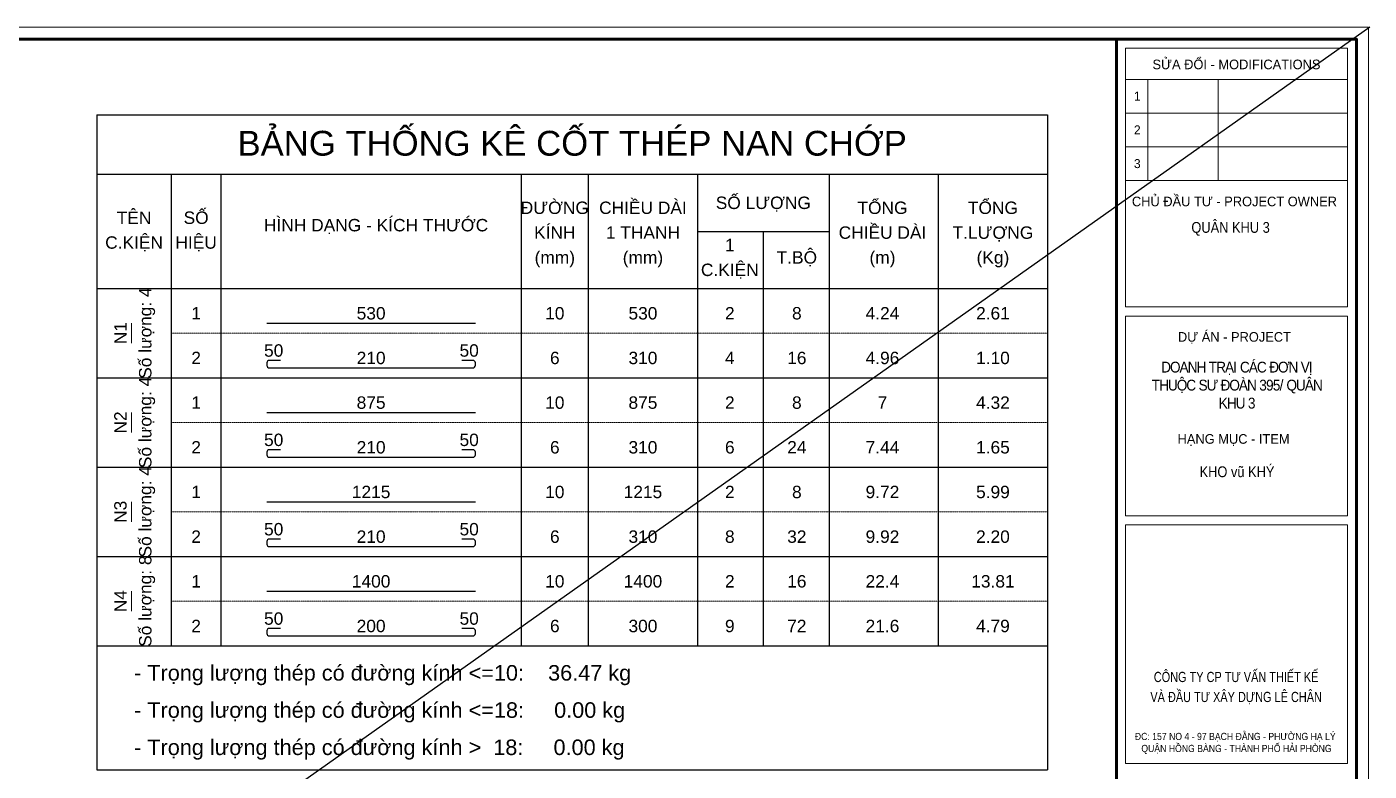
# Model space of a CAD drawing. Header units: millimetres. Extents: x -295047 to 304185, y -728047 to -308748.
# Drawn here: x 198096 to 215977, y -331591 to -321674 of the extents above; entities that cross this region are included whole.
import ezdxf
from ezdxf.enums import TextEntityAlignment as Align

# ---------------------------------------------------------------- set-up
doc = ezdxf.new("R2010")
doc.units = ezdxf.units.MM
doc.header["$MEASUREMENT"] = 0
doc.linetypes.add('HIDDEN', pattern=[0.375, 0.25, -0.125])
doc.layers.get('Defpoints').update_dxf_attribs({"color": 1})
for name, color, linetype, lineweight in [('08. Net Text', 3, 'Continuous', 13), ('Khungten_LCDI', 7, 'Continuous', 5), ('LC MANH DUT', 35, 'HIDDEN', 5), ('LC Net dam 1', 30, 'Continuous', 30), ('LC Net thay', 7, 'Continuous', 25), ('LC Text1', 3, 'Continuous', 20)]:
    doc.layers.add(name, color=color, linetype=linetype, lineweight=lineweight)
doc.layers.add('KCS_Plotter', color=11, linetype='Continuous', plot=False)
doc.styles.add('Hoa', font='micross.ttf')
doc.styles.add('Khungten', font='VHAVAN.TTF', dxfattribs={"width": 0.9, "height": 5000})
doc.styles.add('Text Khung Ten', font='VHAVAN.TTF')
doc.styles.add('Thuong', font='micross.ttf')
doc.styles.add('Title', font='VHBLACK.TTF', dxfattribs={"width": 0.8})

# ---------------------------------------------------------------- blocks, each defined once
blk = doc.blocks.new('lcdi fix')
at = {"layer": 'Defpoints', "lineweight": 0}
blk.add_lwpolyline([(-1200, -14850), (-1200, 14850), (40800, 14850), (40800, -14850)], close=True, dxfattribs=at)
at = {"layer": 'Khungten_LCDI', "color": 5, "lineweight": 60}
blk.add_line((36600, 14650), (36600, -14650), dxfattribs=at)
at = {"layer": 'Khungten_LCDI', "color": 5, "lineweight": 25}
blk.add_line((40600, -14650), (40600, 14650), dxfattribs=at)
at = {"layer": 'Khungten_LCDI', "color": 9, "lineweight": 15}
for p, q in [((36750, 13981), (40450, 13981)), ((37123, 13981), (37123, 12297)), ((38293, 13981), (38293, 12297)), ((36750, 13420), (40450, 13420)), ((36750, 12858), (40450, 12858)), ((36750, 12297), (40450, 12297))]:
    blk.add_line(p, q, dxfattribs=at)
at = {"layer": 'Khungten_LCDI', "color": 5, "lineweight": 60}
blk.add_lwpolyline([(0, -14650), (0, 14650), (40600, 14650), (40600, -14650)], close=True, dxfattribs=at)
at = {"layer": 'Khungten_LCDI', "color": 9, "lineweight": 15}
for points in [[(36750, 10190), (40450, 10190), (40450, 14500), (36750, 14500)], [(36750, 6712), (40450, 6712), (40450, 10040), (36750, 10040)], [(36750, 2587), (40450, 2587), (40450, 6562), (36750, 6562)]]:
    blk.add_lwpolyline(points, close=True, dxfattribs=at)
at = {"color": 7, "style": 'Khungten'}
for s, p in [('söa ®æi - modifications', (38600, 14151)), ('chñ ®Çu t\xad - project owner', (38566, 11868)), ('dù ¸n - project', (38566, 9612)), ('h¹ng môc - item', (38552, 7912))]:
    blk.add_text(s, height=160, dxfattribs=at).set_placement(p, align=Align.CENTER)
at = {"color": 7, "style": 'Title', "width": 0.8}
for s, p in [('c«ng ty cp t\xad vÊn thiÕt kÕ', (38594, 3942)), ('vµ ®Çu t\xad x©y dùng lª ch©n', (38594, 3609))]:
    blk.add_text(s, height=170, dxfattribs=at).set_placement(p, align=Align.CENTER)
at = {"color": 4, "char_height": 180, "attachment_point": 5, "style": 'Khungten'}
for s, insert, width in [('{\\f.VnArialH|b0|i0|c0|p34;\\W0.85;qu©n khu 3}', (38502, 11491), 3815.43), ('\\pi2.84217E-014,l180.00006,t540.00019;{\\f.VnArialH|b0|i0|c0|p34;\\T0.9;doanh tr¹i c¸c ®¬n vÞ thuéc s\xad ®oµn 395/ qu©n khu 3}', (38514, 8887), 3461.98), ('{\\f.VnArialH|b0|i0|c0|p34;\\W0.85;KHO v\\fArial|b0|i0|c0|p34;ũ\\f.VnArialH|b0|i0|c0|p34; KHÝ}', (38609, 7444), 3815.43)]:
    blk.add_mtext(s, dxfattribs=dict(at, insert=insert, width=width))
at = {"color": 7, "insert": (38600, 3096), "char_height": 120, "attachment_point": 2, "style": 'Khungten'}
blk.add_mtext_dynamic_manual_height_columns('®c: 157 no 4 - 97 b¹ch ®»ng - ph\xadêng h¹ lý   quËn hång bµng - thµnh phè h¶i phßng ', width=3421.65, gutter_width=25, heights=[0], dxfattribs=at)
at = {"color": 7, "style": 'Khungten', "width": 0.8}
for tag, p in [('REVISION', (39499, -10746)), ('NGAYHT', (39546, -11609))]:
    blk.add_attdef(tag, text='', height=200, dxfattribs=at).set_placement(p, align=Align.CENTER)
at = {"layer": '08. Net Text', "color": 7, "style": 'Text Khung Ten'}
blk.add_text('1', height=150, dxfattribs=at).set_placement((36892, 13627))
at = {"layer": '08. Net Text', "color": 7, "ltscale": 2, "style": 'Text Khung Ten'}
for s, p in [('2', (36892, 13065)), ('3', (36892, 12504))]:
    blk.add_text(s, height=150, dxfattribs=at).set_placement(p)
at = {"layer": 'LC Text1', "style": 'Title', "width": 1.485915}
for tag, p, p2 in [('TENBANVE1', (36913, -8886), (40339, -8886)), ('TENBANVE2', (36913, -9562), (40339, -9562))]:
    blk.add_attdef(tag, text='', height=250, dxfattribs=at).set_placement(p, p2, align=Align.FIT)
at = {"layer": 'LC Text1', "style": 'Title', "width": 0.7}
blk.add_attdef('SOBANVE', text='', height=250, dxfattribs=at).set_placement((39562, -13896), align=Align.CENTER)

msp = doc.modelspace()

# ---------------------------------------------------------------- linework, layer by layer
at = {"layer": 'KCS_Plotter', "ltscale": 2}
msp.add_line((182385, -345433.5), (215985, -321673.5), dxfattribs=at)
at = {"layer": 'LC MANH DUT'}
for p, q in [((200019.8, -325754.3), (211692.9, -325754.3)), ((200019.8, -326349.5), (211692.9, -326349.5)), ((200019.8, -326944.7), (211692.9, -326944.7)), ((200019.8, -327539.9), (211692.9, -327539.9)), ((200019.8, -328135.2), (211692.9, -328135.2)), ((200019.8, -328730.4), (211692.9, -328730.4)), ((200019.8, -329325.6), (211692.9, -329325.6)), ((200019.8, -329920.8), (211692.9, -329920.8))]:
    msp.add_line(p, q, dxfattribs=at)
at = {"layer": 'LC Net dam 1'}
for points in [[(201292.9, -325622), (204070.7, -325622)], [(201292.9, -326812.4), (204070.7, -326812.4)], [(201292.9, -328002.9), (204070.7, -328002.9)], [(201292.9, -329193.3), (204070.7, -329193.3)]]:
    msp.add_lwpolyline(points, dxfattribs=at)
for points in [[(201474.8, -326118), (201326, -326118, 0.4142136), (201292.9, -326151.1), (201292.9, -326184.1, 0.4142136), (201326, -326217.2), (204037.6, -326217.2, 0.4142136), (204070.7, -326184.1), (204070.7, -326151.1, 0.4142136), (204037.6, -326118), (203888.8, -326118)], [(201474.8, -327308.5), (201326, -327308.5, 0.4142136), (201292.9, -327341.5), (201292.9, -327374.6, 0.4142136), (201326, -327407.7), (204037.6, -327407.7, 0.4142136), (204070.7, -327374.6), (204070.7, -327341.5, 0.4142136), (204037.6, -327308.5), (203888.8, -327308.5)], [(201474.8, -328498.9), (201326, -328498.9, 0.4142136), (201292.9, -328532), (201292.9, -328565, 0.4142136), (201326, -328598.1), (204037.6, -328598.1, 0.4142136), (204070.7, -328565), (204070.7, -328532, 0.4142136), (204037.6, -328498.9), (203888.8, -328498.9)], [(201474.8, -329689.4), (201326, -329689.4, 0.4142136), (201292.9, -329722.4), (201292.9, -329755.5, 0.4142136), (201326, -329788.6), (204037.6, -329788.6, 0.4142136), (204070.7, -329755.5), (204070.7, -329722.4, 0.4142136), (204037.6, -329689.4), (203888.8, -329689.4)]]:
    msp.add_lwpolyline(points, format="xyb", dxfattribs=at)
at = {"layer": 'LC Net thay'}
for p, q in [((199027.8, -322844.3), (211692.9, -322844.3)), ((199027.8, -322844.3), (199027.8, -331574.2)), ((211692.9, -322844.3), (211692.9, -331574.2)), ((199027.8, -323637.9), (211692.9, -323637.9)), ((200019.8, -323637.9), (200019.8, -329920.8)), ((200681.2, -323637.9), (200681.2, -329920.8)), ((204682.4, -323637.9), (204682.4, -329920.8)), ((205575.3, -323637.9), (205575.3, -329920.8)), ((207030.3, -323637.9), (207030.3, -329920.8)), ((208782.9, -323637.9), (208782.9, -329920.8)), ((210237.9, -323637.9), (210237.9, -329920.8)), ((207030.3, -324398.5), (208782.9, -324398.5)), ((207906.6, -324398.5), (207906.6, -329920.8)), ((199027.8, -325159), (211692.9, -325159)), ((199027.8, -326349.5), (211692.9, -326349.5)), ((199027.8, -327539.9), (211692.9, -327539.9)), ((199027.8, -328730.4), (211692.9, -328730.4)), ((199027.8, -329920.8), (211692.9, -329920.8)), ((199027.8, -329920.8), (211692.9, -329920.8)), ((199027.8, -331574.2), (211692.9, -331574.2))]:
    msp.add_line(p, q, dxfattribs=at)
at = {"layer": 'LC Text1'}
for p, q in [((199490.7, -325886.5), (199490.7, -325622)), ((199490.7, -327077), (199490.7, -326812.4)), ((199490.7, -328267.4), (199490.7, -328002.9)), ((199490.7, -329457.9), (199490.7, -329193.3))]:
    msp.add_line(p, q, dxfattribs=at)

# ---------------------------------------------------------------- block references
at = {"layer": 'LC Net thay', "extrusion": (0.000528397, 4.04352e-06, 1), "xscale": 0.7998127431915381, "yscale": 0.7998127431915381, "zscale": 0.7998127431915381, "rotation": 359.9999999999995}
msp.add_blockref('lcdi fix', (183336.9, -333556.3, 95.1), dxfattribs=at)

# ---------------------------------------------------------------- texts
at = {"layer": 'LC Text1', "color": 4, "style": 'Hoa'}
msp.add_text('BẢNG THỐNG KÊ CỐT THÉP NAN CHỚP', height=330.681, dxfattribs=at).set_placement((205360.3, -323389.9), align=Align.CENTER)
at = {"layer": 'LC Text1'}
for s, height, style, p in [('ĐƯỜNG', 165.34, 'Hoa', (205128.8, -324167)), ('CHIỀU DÀI', 165.34, 'Hoa', (206302.8, -324167)), ('SỐ LƯỢNG', 165.34, 'Hoa', (207906.6, -324100.8)), ('TỔNG', 165.34, 'Hoa', (209493.8, -324167)), ('TỔNG', 165.34, 'Hoa', (210965.4, -324167)), ('TÊN', 165.34, 'Hoa', (199523.8, -324299.3)), ('SỐ', 165.34, 'Hoa', (200350.5, -324299.3)), ('HÌNH DẠNG - KÍCH THƯỚC', 165.341, 'Hoa', (202747.9, -324398.5)), ('KÍNH', 165.34, 'Hoa', (205128.8, -324497.7)), ('1 THANH', 165.34, 'Hoa', (206302.8, -324497.7)), ('CHIỀU DÀI', 165.34, 'Hoa', (209493.8, -324497.7)), ('T.LƯỢNG', 165.34, 'Hoa', (210965.4, -324497.7)), ('C.KIỆN', 165.34, 'Hoa', (199523.8, -324629.9)), ('HIỆU', 165.34, 'Hoa', (200350.5, -324629.9)), ('1', 165.3, 'Hoa', (207460.1, -324663)), ('(mm)', 165.34, 'Thuong', (205128.8, -324828.3)), ('(mm)', 165.34, 'Thuong', (206302.8, -324828.3)), ('T.BỘ', 165.34, 'Hoa', (208353, -324828.3)), ('(m)', 165.34, 'Thuong', (209493.8, -324828.3)), ('(Kg)', 165.34, 'Thuong', (210965.4, -324828.3)), ('C.KIỆN', 165.34, 'Hoa', (207460.1, -324993.7))]:
    msp.add_text(s, height=height, dxfattribs=dict(at, style=style)).set_placement(p, align=Align.CENTER)
at = {"layer": 'LC Text1', "style": 'Hoa'}
for s, height, p in [('Số lượng: 4', 165.341, (199755.3, -325754.3)), ('N1', 165.34, (199424.6, -325754.3)), ('Số lượng: 4', 165.341, (199755.3, -326944.7)), ('N2', 165.34, (199424.6, -326944.7)), ('Số lượng: 4', 165.341, (199755.3, -328135.2)), ('N3', 165.34, (199424.6, -328135.2)), ('Số lượng: 8', 165.341, (199755.3, -329325.6)), ('N4', 165.34, (199424.6, -329325.6))]:
    msp.add_text(s, height=height, rotation=90.00021, dxfattribs=at).set_placement(p, align=Align.CENTER)
for s, height, p in [('1', 165.3, (200350.5, -325622)), ('530', 165.34, (202681.8, -325622)), ('10', 165.34, (205128.8, -325622)), ('530', 165.34, (206302.8, -325622)), ('2', 165.3, (207460.1, -325622)), ('8', 165.3, (208353, -325622)), ('4.24', 165.34, (209493.8, -325622)), ('2.61', 165.34, (210965.4, -325622)), ('50', 165.34, (201383.9, -326118)), ('50', 165.34, (203988, -326118)), ('2', 165.3, (200350.5, -326217.2)), ('210', 165.34, (202681.8, -326217.2)), ('6', 165.3, (205128.8, -326217.2)), ('1', 165.3, (200350.5, -326812.4)), ('875', 165.34, (202681.8, -326812.4)), ('10', 165.34, (205128.8, -326812.4)), ('875', 165.34, (206302.8, -326812.4)), ('2', 165.3, (207460.1, -326812.4)), ('8', 165.3, (208353, -326812.4)), ('7', 165.3, (209493.8, -326812.4)), ('4.32', 165.34, (210965.4, -326812.4)), ('2', 165.3, (200350.5, -327407.7)), ('50', 165.34, (201383.9, -327308.5)), ('210', 165.34, (202681.8, -327407.7)), ('50', 165.34, (203988, -327308.5)), ('6', 165.3, (205128.8, -327407.7)), ('1', 165.3, (200350.5, -328002.9)), ('1215', 165.34, (202681.8, -328002.9)), ('10', 165.34, (205128.8, -328002.9)), ('1215', 165.34, (206302.8, -328002.9)), ('2', 165.3, (207460.1, -328002.9)), ('8', 165.3, (208353, -328002.9)), ('9.72', 165.34, (209493.8, -328002.9)), ('5.99', 165.34, (210965.4, -328002.9)), ('50', 165.34, (201383.9, -328498.9)), ('50', 165.34, (203988, -328498.9)), ('2', 165.3, (200350.5, -328598.1)), ('210', 165.34, (202681.8, -328598.1)), ('6', 165.3, (205128.8, -328598.1)), ('1', 165.3, (200350.5, -329193.3)), ('1400', 165.34, (202681.8, -329193.3)), ('10', 165.34, (205128.8, -329193.3)), ('1400', 165.34, (206302.8, -329193.3)), ('2', 165.3, (207460.1, -329193.3)), ('16', 165.34, (208353, -329193.3)), ('22.4', 165.34, (209493.8, -329193.3)), ('13.81', 165.34, (210965.4, -329193.3)), ('50', 165.34, (201383.9, -329689.4)), ('50', 165.34, (203988, -329689.4)), ('2', 165.3, (200350.5, -329788.6)), ('200', 165.34, (202681.8, -329788.6)), ('6', 165.3, (205128.8, -329788.6))]:
    msp.add_text(s, height=height, dxfattribs=at).set_placement(p, align=Align.BOTTOM_CENTER)
at = {"layer": 'LC Text1', "color": 7, "style": 'Hoa'}
for s, height, p in [('310', 165.34, (206302.8, -326217.2)), ('4', 165.3, (207460.1, -326217.2)), ('16', 165.34, (208353, -326217.2)), ('4.96', 165.34, (209493.8, -326217.2)), ('1.10', 165.34, (210965.4, -326217.2)), ('310', 165.34, (206302.8, -327407.7)), ('6', 165.3, (207460.1, -327407.7)), ('24', 165.34, (208353, -327407.7)), ('7.44', 165.34, (209493.8, -327407.7)), ('1.65', 165.34, (210965.4, -327407.7)), ('310', 165.34, (206302.8, -328598.1)), ('8', 165.3, (207460.1, -328598.1)), ('32', 165.34, (208353, -328598.1)), ('9.92', 165.34, (209493.8, -328598.1)), ('2.20', 165.34, (210965.4, -328598.1)), ('300', 165.34, (206302.8, -329788.6)), ('9', 165.3, (207460.1, -329788.6)), ('72', 165.34, (208353, -329788.6)), ('21.6', 165.34, (209493.8, -329788.6)), ('4.79', 165.34, (210965.4, -329788.6))]:
    msp.add_text(s, height=height, dxfattribs=at).set_placement(p, align=Align.BOTTOM_CENTER)
at = {"layer": 'LC Text1', "style": 'Hoa'}
for s, p in [('- Trọng lượng thép có đường kính <=10:    36.47 kg', (199523.8, -330383.8)), ('- Trọng lượng thép có đường kính <=18:     0.00 kg', (199523.8, -330879.8)), ('- Trọng lượng thép có đường kính >  18:     0.00 kg', (199523.8, -331375.8))]:
    msp.add_text(s, height=206.676, dxfattribs=at).set_placement(p)

doc.saveas('drawing.dxf')
